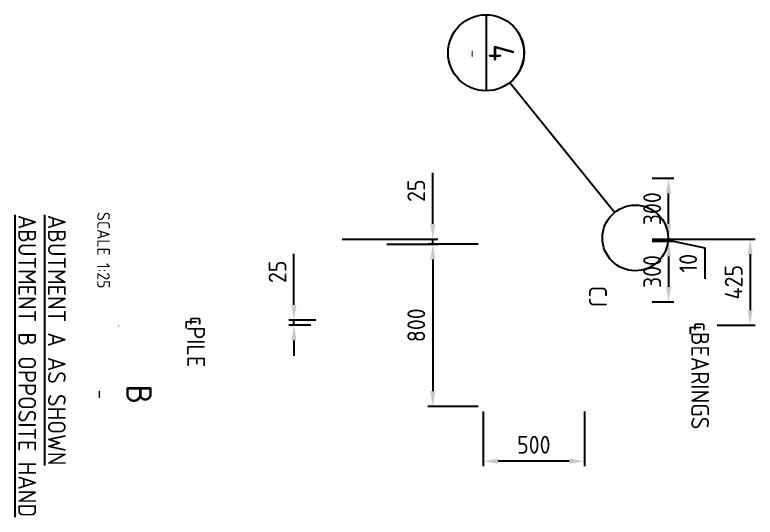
# Paper-space layout 'SHEET (5)' of a CAD drawing. Header units: metres. Extents: x -9 to 1337, y -9 to 581.
# Drawn here: x 1316.011 to 1319.66, y 70.097 to 72.575 of the extents above; entities that cross this region are included whole.
import ezdxf
from ezdxf.enums import TextEntityAlignment as Align

# ---------------------------------------------------------------- set-up
doc = ezdxf.new("R2010")
doc.units = ezdxf.units.M
doc.layers.get('0').update_dxf_attribs({"color": 6})
for name, color, linetype in [('_symbol', 7, 'Continuous'), ('_User Miscellaneous1', 7, 'Continuous'), ('_User Miscellaneous1 @ 0.025', 7, 'Continuous'), ('_wipeout', 255, 'Continuous'), ('C-ANNO-TEXT-WIPE', 7, 'Continuous')]:
    doc.layers.add(name, color=color, linetype=linetype)
doc.layers.add('C-ANNO-TEXT', color=254, linetype='Continuous', lineweight=0)
doc.styles.add('IsoCP', font='isocp.shx')
doc.dimstyles.new('NWRL Standard', dxfattribs={"dimtxt": 3.5, "dimasz": 3, "dimexe": 1, "dimexo": 1, "dimgap": 1.5, "dimtad": 1, "dimdec": 0, "dimlfac": 1000, "dimzin": 0, "dimdsep": 46, "dimtxsty": 'IsoCP', "dimcen": 0, "dimdle": 2, "dimclrd": 256, "dimclre": 256, "dimclrt": 7, "dimadec": 0, "dimazin": 0, "dimtfac": 1, "dimtdec": 0, "dimtmove": 0, "dimatfit": 2, "dimfxl": 1, "dimtolj": 1, "dimtzin": 0, "dimarcsym": 0})

# ---------------------------------------------------------------- blocks, each defined once
blk = doc.blocks.new('*D144')
at = {"layer": '_User Miscellaneous1', "lineweight": -2, "transparency": 16777216}
for p, q in [((1318.2942, 71.4435), (1318.046, 71.4435)), ((1318.071, 71.3685), (1318.071, 70.7185)), ((1318.2942, 70.6435), (1318.046, 70.6435))]:
    blk.add_line(p, q, dxfattribs=at)
at = {"layer": '_User Miscellaneous1', "transparency": 16777216}
for points in [[(1318.0585, 71.3685), (1318.0835, 71.3685), (1318.071, 71.4435)], [(1318.0585, 70.7185), (1318.0835, 70.7185), (1318.071, 70.6435)]]:
    blk.add_solid(points, dxfattribs=at)
at = {"layer": 'Defpoints', "color": 0, "transparency": 16777216}
for p in [(1318.3192, 71.4435), (1318.071, 70.6435), (1318.3192, 70.6435)]:
    blk.add_point(p, dxfattribs=at)
at = {"layer": '_User Miscellaneous1', "color": 7, "transparency": 16777216, "insert": (1317.9897, 71.0435), "char_height": 0.0875, "attachment_point": 5, "rotation": 90, "style": 'IsoCP'}
blk.add_mtext('\\A1;800', dxfattribs=at)
blk = doc.blocks.new('*D145')
at = {"layer": '_User Miscellaneous1', "lineweight": -2, "transparency": 16777216}
for p, q in [((1318.3192, 70.6185), (1318.3192, 70.3479)), ((1318.8192, 70.6185), (1318.8192, 70.3479)), ((1318.7442, 70.3729), (1318.3942, 70.3729))]:
    blk.add_line(p, q, dxfattribs=at)
at = {"layer": '_User Miscellaneous1', "transparency": 16777216}
for points in [[(1318.3942, 70.3854), (1318.3942, 70.3604), (1318.3192, 70.3729)], [(1318.7442, 70.3854), (1318.7442, 70.3604), (1318.8192, 70.3729)]]:
    blk.add_solid(points, dxfattribs=at)
at = {"layer": 'Defpoints', "color": 0, "transparency": 16777216}
for p in [(1318.3192, 70.6435), (1318.8192, 70.6435), (1318.3192, 70.3729)]:
    blk.add_point(p, dxfattribs=at)
at = {"layer": '_User Miscellaneous1', "color": 7, "transparency": 16777216, "insert": (1318.5692, 70.4542), "char_height": 0.0875, "attachment_point": 5, "style": 'IsoCP'}
blk.add_mtext('\\A1;500', dxfattribs=at)
blk = doc.blocks.new('*D146')
at = {"layer": '_User Miscellaneous1', "lineweight": -2, "transparency": 16777216}
for p, q in [((1318.071, 71.5435), (1318.071, 71.7956)), ((1317.6252, 71.4685), (1318.096, 71.4685)), ((1318.071, 71.4435), (1318.071, 71.4685)), ((1317.8442, 71.4435), (1318.096, 71.4435)), ((1318.071, 71.3685), (1318.071, 71.2935))]:
    blk.add_line(p, q, dxfattribs=at)
at = {"layer": '_User Miscellaneous1', "transparency": 16777216}
for points in [[(1318.0585, 71.5435), (1318.0835, 71.5435), (1318.071, 71.4685)], [(1318.0585, 71.3685), (1318.0835, 71.3685), (1318.071, 71.4435)]]:
    blk.add_solid(points, dxfattribs=at)
at = {"layer": 'Defpoints', "color": 0, "transparency": 16777216}
for p in [(1317.6002, 71.4685), (1318.071, 71.4685), (1317.8192, 71.4435)]:
    blk.add_point(p, dxfattribs=at)
at = {"layer": '_User Miscellaneous1', "color": 7, "transparency": 16777216, "insert": (1317.9897, 71.7071), "char_height": 0.0875, "attachment_point": 5, "rotation": 90, "style": 'IsoCP'}
blk.add_mtext('\\A1;25', dxfattribs=at)
blk = doc.blocks.new('sym_section')
at = {"layer": 'C-ANNO-TEXT', "color": 1}
blk.add_line((0.04, 0), (0, 0), dxfattribs=at)
blk.add_circle((0.04, 0), 0.009, dxfattribs=at)
at = {"layer": 'C-ANNO-TEXT', "color": 1, "style": 'IsoCP'}
blk.add_text('SECTION', height=0.005, dxfattribs=at).set_placement((0, 0))
blk.add_attdef('PREFIX', text='', height=0.005, dxfattribs=at).set_placement((0, 0), align=Align.RIGHT)
blk.add_attdef('SECTION-LETTER', text='', height=0.005, dxfattribs=at).set_placement((0.04, 0), align=Align.MIDDLE)
for height in [0.005, 0.000005]:
    blk.add_attdef('SUFFIX', (0.04, 0), '', height=height, dxfattribs=at)
at = {"layer": 'C-ANNO-TEXT', "style": 'IsoCP'}
blk.add_attdef('SCALE', (0, -0.01), '', height=0.0035, dxfattribs=at)
at = {"layer": 'C-ANNO-TEXT', "color": 7, "style": 'IsoCP'}
blk.add_attdef('PLAN-NO.', text='', height=0.0025, dxfattribs=at).set_placement((0.04, 0), align=Align.MIDDLE)
blk = doc.blocks.new('*D147')
at = {"layer": '_User Miscellaneous1', "lineweight": -2, "transparency": 16777216}
for p, q in [((1319.1518, 71.7685), (1319.2587, 71.7685)), ((1319.2337, 71.5435), (1319.2337, 71.6935)), ((1319.1518, 71.4685), (1319.2587, 71.4685))]:
    blk.add_line(p, q, dxfattribs=at)
at = {"layer": '_User Miscellaneous1', "transparency": 16777216}
for points in [[(1319.2212, 71.6935), (1319.2462, 71.6935), (1319.2337, 71.7685)], [(1319.2212, 71.5435), (1319.2462, 71.5435), (1319.2337, 71.4685)]]:
    blk.add_solid(points, dxfattribs=at)
at = {"layer": 'Defpoints', "color": 0, "transparency": 16777216}
for p in [(1319.1268, 71.7685), (1319.2337, 71.7685), (1319.1268, 71.4685)]:
    blk.add_point(p, dxfattribs=at)
at = {"layer": '_User Miscellaneous1', "color": 7, "transparency": 16777216, "insert": (1319.1525, 71.6185), "char_height": 0.0875, "attachment_point": 5, "rotation": 90, "style": 'IsoCP'}
blk.add_mtext('\\A1;300', dxfattribs=at)
blk = doc.blocks.new('*D148')
at = {"layer": '_User Miscellaneous1', "lineweight": -2, "transparency": 16777216}
for p, q in [((1319.1518, 71.4585), (1319.2587, 71.4585)), ((1319.2337, 71.3835), (1319.2337, 71.2335)), ((1319.1518, 71.1585), (1319.2587, 71.1585))]:
    blk.add_line(p, q, dxfattribs=at)
at = {"layer": '_User Miscellaneous1', "transparency": 16777216}
for points in [[(1319.2212, 71.3835), (1319.2462, 71.3835), (1319.2337, 71.4585)], [(1319.2212, 71.2335), (1319.2462, 71.2335), (1319.2337, 71.1585)]]:
    blk.add_solid(points, dxfattribs=at)
at = {"layer": 'Defpoints', "color": 0, "transparency": 16777216}
for p in [(1319.1268, 71.4585), (1319.1268, 71.1585), (1319.2337, 71.1585)]:
    blk.add_point(p, dxfattribs=at)
at = {"layer": '_User Miscellaneous1', "color": 7, "transparency": 16777216, "insert": (1319.1525, 71.3085), "char_height": 0.0875, "attachment_point": 5, "rotation": 90, "style": 'IsoCP'}
blk.add_mtext('\\A1;300', dxfattribs=at)
blk = doc.blocks.new('*D149')
at = {"layer": '_User Miscellaneous1', "lineweight": -2, "transparency": 16777216}
for p, q in [((1319.2337, 71.5435), (1319.2337, 71.6185)), ((1319.1518, 71.4685), (1319.2587, 71.4685)), ((1319.2337, 71.4685), (1319.2337, 71.4585)), ((1319.2337, 71.4685), (1319.2337, 71.4585)), ((1319.2337, 71.4635), (1319.4114, 71.426)), ((1319.1518, 71.4585), (1319.2587, 71.4585)), ((1319.4114, 71.426), (1319.4114, 71.2722)), ((1319.2337, 71.3835), (1319.2337, 71.3085))]:
    blk.add_line(p, q, dxfattribs=at)
at = {"layer": '_User Miscellaneous1', "transparency": 16777216}
for points in [[(1319.2212, 71.5435), (1319.2462, 71.5435), (1319.2337, 71.4685)], [(1319.2212, 71.3835), (1319.2462, 71.3835), (1319.2337, 71.4585)]]:
    blk.add_solid(points, dxfattribs=at)
at = {"layer": 'Defpoints', "color": 0, "transparency": 16777216}
for p in [(1319.1268, 71.4685), (1319.1268, 71.4585), (1319.2337, 71.4585)]:
    blk.add_point(p, dxfattribs=at)
at = {"layer": '_User Miscellaneous1', "color": 7, "transparency": 16777216, "insert": (1319.3301, 71.3491), "char_height": 0.0875, "attachment_point": 5, "rotation": 90, "style": 'IsoCP'}
blk.add_mtext('\\A1;10', dxfattribs=at)
blk = doc.blocks.new('*D150')
at = {"layer": '_User Miscellaneous1', "lineweight": -2, "transparency": 16777216}
for p, q in [((1319.1995, 71.4685), (1319.6605, 71.4685)), ((1319.6355, 71.3935), (1319.6355, 71.1185)), ((1319.473, 71.0435), (1319.6605, 71.0435))]:
    blk.add_line(p, q, dxfattribs=at)
at = {"layer": '_User Miscellaneous1', "transparency": 16777216}
for points in [[(1319.623, 71.3935), (1319.648, 71.3935), (1319.6355, 71.4685)], [(1319.623, 71.1185), (1319.648, 71.1185), (1319.6355, 71.0435)]]:
    blk.add_solid(points, dxfattribs=at)
at = {"layer": 'Defpoints', "color": 0, "transparency": 16777216}
for p in [(1319.1745, 71.4685), (1319.448, 71.0435), (1319.6355, 71.0435)]:
    blk.add_point(p, dxfattribs=at)
at = {"layer": '_User Miscellaneous1', "color": 7, "transparency": 16777216, "insert": (1319.5542, 71.256), "char_height": 0.0875, "attachment_point": 5, "rotation": 90, "style": 'IsoCP'}
blk.add_mtext('\\A1;425', dxfattribs=at)
blk = doc.blocks.new('*D151')
at = {"layer": '_User Miscellaneous1', "lineweight": -2, "transparency": 16777216}
for p, q in [((1317.3869, 71.1435), (1317.3869, 71.3956)), ((1317.4951, 71.0685), (1317.3619, 71.0685)), ((1317.3869, 71.0435), (1317.3869, 71.0685)), ((1317.4705, 71.0435), (1317.3619, 71.0435)), ((1317.3869, 70.9685), (1317.3869, 70.8935))]:
    blk.add_line(p, q, dxfattribs=at)
at = {"layer": '_User Miscellaneous1', "transparency": 16777216}
for points in [[(1317.3744, 71.1435), (1317.3994, 71.1435), (1317.3869, 71.0685)], [(1317.3744, 70.9685), (1317.3994, 70.9685), (1317.3869, 71.0435)]]:
    blk.add_solid(points, dxfattribs=at)
at = {"layer": 'Defpoints', "color": 0, "transparency": 16777216}
for p in [(1317.3869, 71.0685), (1317.5201, 71.0685), (1317.4955, 71.0435)]:
    blk.add_point(p, dxfattribs=at)
at = {"layer": '_User Miscellaneous1', "color": 7, "transparency": 16777216, "insert": (1317.3057, 71.3071), "char_height": 0.0875, "attachment_point": 5, "rotation": 90, "style": 'IsoCP'}
blk.add_mtext('\\A1;25', dxfattribs=at)
blk = doc.blocks.new('*U119')
at = {"layer": '_symbol'}
blk.add_circle((36.54, 29.41), 6.48, dxfattribs=at)
blk.add_wipeout([(0, 7.5), (-1.17, 7.41), (-2.32, 7.13), (-3.4, 6.68), (-4.41, 6.07), (-5.3, 5.3), (-6.07, 4.41), (-6.68, 3.4), (-7.13, 2.32), (-7.41, 1.17), (-7.5, 0), (-7.41, -1.17), (-7.13, -2.32), (-6.68, -3.4), (-6.07, -4.41), (-5.3, -5.3), (-4.41, -6.07), (-3.4, -6.68), (-2.32, -7.13), (-1.17, -7.41), (0, -7.5), (1.17, -7.41), (2.32, -7.13), (3.4, -6.68), (4.41, -6.07), (5.3, -5.3), (6.07, -4.41), (6.68, -3.4), (7.13, -2.32), (7.41, -1.17), (7.5, 0), (7.41, 1.17), (7.13, 2.32), (6.68, 3.4), (6.07, 4.41), (5.3, 5.3), (4.41, 6.07), (3.4, 6.68), (2.32, 7.13), (1.17, 7.41)]).dxf.layer = '_wipeout'
at = {"color": 1, "linetype": 'ByBlock', "lineweight": -2, "flags": 128}
blk.add_lwpolyline([(5.3, 5.3, 0.416886), (-5.3, 5.3)], format="xyb", dxfattribs=at)
at = {"layer": '_symbol'}
blk.add_line((5.84, 4.7), (31.49, 25.35), dxfattribs=at)
at = {"layer": '_symbol', "color": 1, "linetype": 'ByBlock', "lineweight": -2, "flags": 128}
blk.add_lwpolyline([(-7.5, 0), (7.5, 0)], dxfattribs=at)
at = {"layer": '_symbol', "color": 1}
blk.add_circle((0, 0), 7.5, dxfattribs=at)
at = {"layer": '_symbol', "color": 1, "linetype": 'ByBlock', "lineweight": -2, "style": 'IsoCP'}
blk.add_attdef('SECTION', text='', height=5, dxfattribs=at).set_placement((0, 3), align=Align.MIDDLE)
at = {"layer": '_symbol', "color": 7, "linetype": 'ByBlock', "lineweight": -2, "style": 'IsoCP'}
blk.add_attdef('DWG', text='', height=2.5, dxfattribs=at).set_placement((0.21, -2.5), align=Align.MIDDLE)

psp = doc.layouts.new('SHEET (5)')

# ---------------------------------------------------------------- block references
at = {"layer": '_User Miscellaneous1 @ 0.025'}
ref = psp.add_blockref('sym_section', (1316.52308, 71.04004), dxfattribs=dict(at, xscale=0.02500000000000001, yscale=0.02500000000000001, zscale=0.02500000000000001, rotation=270.0000000005065))
ref.add_attrib('PREFIX', '%%U', dxfattribs={"layer": '_symbol', "color": 1, "height": 0.125, "rotation": 270, "style": 'IsoCP'}).set_placement((1316.54808, 71.58379), align=Align.BOTTOM_RIGHT)
ref.add_attrib('SECTION-NO.', 'B', dxfattribs={"layer": '_symbol', "color": 1, "height": 0.125, "rotation": 270, "style": 'IsoCP'}).set_placement((1316.62308, 70.70254), align=Align.MIDDLE)
ref.add_attrib('PLAN-NO.', '-', dxfattribs={"layer": '_symbol', "color": 7, "height": 0.075, "rotation": 270, "style": 'IsoCP'}).set_placement((1316.43558, 70.70254), align=Align.MIDDLE)
ref.add_attrib('SUFFIX', '%%U', dxfattribs={"layer": '_symbol', "color": 1, "height": 0.125, "rotation": 270, "style": 'IsoCP'}).set_placement((1316.54808, 70.47754), align=Align.BOTTOM_LEFT)
ref.add_attrib('SCALE', 'SCALE 1:25', dxfattribs={"layer": '_symbol', "color": 7, "height": 0.0625, "rotation": 270, "style": 'IsoCP'}).set_placement((1316.39808, 71.60254), align=Align.BOTTOM_LEFT)

# ---------------------------------------------------------------- texts
at = {"layer": '_User Miscellaneous1', "char_height": 0.0875, "attachment_point": 1, "rotation": 270, "style": 'IsoCP'}
for s, insert, width in [('{\\LABUTMENT A AS SHOWN\\PABUTMENT B OPPOSITE HAND}', (1316.26157, 71.58805), 1.8668502), ('CJ', (1318.92915, 71.23749), 0.1490177)]:
    psp.add_mtext(s, dxfattribs=dict(at, insert=insert, width=width))
for s, insert in [('℄PILE', (1316.94763, 71.0891)), ('℄BEARINGS', (1319.43277, 71.06088))]:
    psp.add_mtext_dynamic_manual_height_columns(s, width=0.5990354, gutter_width=0.4375, heights=[0], dxfattribs=dict(at, insert=insert))

# ---------------------------------------------------------------- dimensions: what is measured, and where the dimension line sits
at = {"layer": '_User Miscellaneous1'}
for base, p1, p2, picture, middle in [((1318.07099, 71.46853), (1317.81916, 71.44353), (1317.60016, 71.46853), '*D146', (1317.98973, 71.70707)), ((1319.23372, 71.76853), (1319.12684, 71.46853), (1319.12684, 71.76853), '*D147', (1319.15247, 71.61853)), ((1319.63545, 71.04353), (1319.17453, 71.46853), (1319.44796, 71.04353), '*D150', (1319.55419, 71.25603)), ((1318.07099, 70.64353), (1318.31916, 71.44353), (1318.31916, 70.64353), '*D144', (1317.98974, 71.04353)), ((1319.23372, 71.15853), (1319.12684, 71.45853), (1319.12684, 71.15853), '*D148', (1319.15247, 71.30853)), ((1317.38691, 71.06853), (1317.49551, 71.04352), (1317.52005, 71.06853), '*D151', (1317.30565, 71.30707))]:
    dim = psp.add_linear_dim(base=base, p1=p1, p2=p2, angle=270, dimstyle='NWRL Standard', dxfattribs=at)
    dim.commit()
    dim.dimension.update_dxf_attribs({"geometry": picture, "text_midpoint": middle})
dim = psp.add_linear_dim(base=(1319.23372, 71.45853), p1=(1319.12684, 71.46853), p2=(1319.12684, 71.45853), angle=270, dimstyle='NWRL Standard', dxfattribs=at)
dim.commit()
dim.dimension.update_dxf_attribs({"geometry": '*D149', "text_midpoint": (1319.41137, 71.38853), "dimtype": 160})
dim = psp.add_linear_dim(base=(1318.31916, 70.37291), p1=(1318.81916, 70.64353), p2=(1318.31916, 70.64353), dimstyle='NWRL Standard', dxfattribs=at)
dim.commit()
dim.dimension.update_dxf_attribs({"geometry": '*D145', "text_midpoint": (1318.56916, 70.45416)})

# ---------------------------------------------------------------- next in the draw order: block references
at = {"layer": '_User Miscellaneous1 @ 0.025', "xscale": 0.02500000000000001, "yscale": 0.02500000000000001, "zscale": 0.02500000000000001, "rotation": 270.0000000005065}
psp.add_blockref('*U119', (1318.33401, 72.38776), dxfattribs=at).add_auto_attribs({'SECTION': '4', 'DWG': '-'})

doc.saveas('drawing.dxf')
